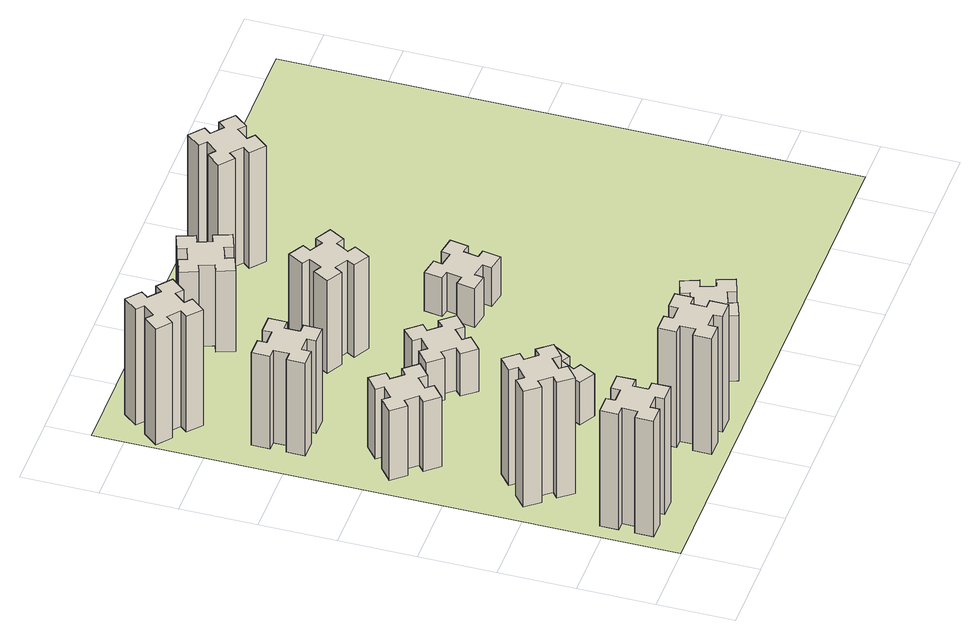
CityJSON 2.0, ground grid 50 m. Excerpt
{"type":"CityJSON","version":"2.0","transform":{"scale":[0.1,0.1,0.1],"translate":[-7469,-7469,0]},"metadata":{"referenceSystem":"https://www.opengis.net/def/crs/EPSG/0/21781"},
"CityObjects":{
"building1":{"type":"Building","attributes":{"class":"1000","function":"1000","usage":"1000","yearOfConstruction":2016,"roofType":"1000","measuredHeight":90,"storeysAboveGround":30,"storeysBelowGround":0},"geometry":[{"type":"Solid","lod":"1","boundaries":[[[[0,1,2,3,4,5,6,7,8,9,10,11,12,13,14,15,16,17,18,19]],[[17,16,20,21]],[[16,15,22,20]],[[15,14,23,22]],[[14,13,24,23]],[[13,12,25,24]],[[12,11,26,25]],[[11,10,27,26]],[[10,9,28,27]],[[9,8,29,28]],[[8,7,30,29]],[[7,6,31,30]],[[6,5,32,31]],[[5,4,33,32]],[[4,3,34,33]],[[3,2,35,34]],[[2,1,36,35]],[[1,0,37,36]],[[0,19,38,37]],[[19,18,39,38]],[[18,17,21,39]],[[24,25,26,27,28,29,30,31,32,33,34,35,36,37,38,39,21,20,22,23]]]]}]},
"building2":{"type":"Building","attributes":{"class":"1000","function":"1000","usage":"1000","yearOfConstruction":2016,"roofType":"1000","measuredHeight":90,"storeysAboveGround":30,"storeysBelowGround":0},"geometry":[{"type":"Solid","lod":"1","boundaries":[[[[40,41,42,43,44,45,46,47,48,49,50,51,52,53,54,55,56,57,58,59]],[[57,56,60,61]],[[56,55,62,60]],[[55,54,63,62]],[[54,53,64,63]],[[53,52,65,64]],[[52,51,66,65]],[[51,50,67,66]],[[50,49,68,67]],[[49,48,69,68]],[[48,47,70,69]],[[47,46,71,70]],[[46,45,72,71]],[[45,44,73,72]],[[44,43,74,73]],[[43,42,75,74]],[[42,41,76,75]],[[41,40,77,76]],[[40,59,78,77]],[[59,58,79,78]],[[58,57,61,79]],[[64,65,66,67,68,69,70,71,72,73,74,75,76,77,78,79,61,60,62,63]]]]}]},
"building3":{"type":"Building","attributes":{"class":"1000","function":"1000","usage":"1000","yearOfConstruction":2016,"roofType":"1000","measuredHeight":54,"storeysAboveGround":30,"storeysBelowGround":0},"geometry":[{"type":"Solid","lod":"1","boundaries":[[[[80,81,82,83,84,85,86,87,88,89,90,91,92,93,94,95,96,97,98,99]],[[97,96,100,101]],[[96,95,102,100]],[[95,94,103,102]],[[94,93,104,103]],[[93,92,105,104]],[[92,91,106,105]],[[91,90,107,106]],[[90,89,108,107]],[[89,88,109,108]],[[88,87,110,109]],[[87,86,111,110]],[[86,85,112,111]],[[85,84,113,112]],[[84,83,114,113]],[[83,82,115,114]],[[82,81,116,115]],[[81,80,117,116]],[[80,99,118,117]],[[99,98,119,118]],[[98,97,101,119]],[[104,105,106,107,108,109,110,111,112,113,114,115,116,117,118,119,101,100,102,103]]]]}]},
"building4":{"type":"Building","attributes":{"class":"1000","function":"1000","usage":"1000","yearOfConstruction":2016,"roofType":"1000","measuredHeight":72,"storeysAboveGround":30,"storeysBelowGround":0},"geometry":[{"type":"Solid","lod":"1","boundaries":[[[[120,121,122,123,124,125,126,127,128,129,130,131,132,133,134,135,136,137,138,139]],[[137,136,140,141]],[[136,135,142,140]],[[135,134,143,142]],[[134,133,144,143]],[[133,132,145,144]],[[132,131,146,145]],[[131,130,147,146]],[[130,129,148,147]],[[129,128,149,148]],[[128,127,150,149]],[[127,126,151,150]],[[126,125,152,151]],[[125,124,153,152]],[[124,123,154,153]],[[123,122,155,154]],[[122,121,156,155]],[[121,120,157,156]],[[120,139,158,157]],[[139,138,159,158]],[[138,137,141,159]],[[144,145,146,147,148,149,150,151,152,153,154,155,156,157,158,159,141,140,142,143]]]]}]},
"building5":{"type":"Building","attributes":{"class":"1000","function":"1000","usage":"1000","yearOfConstruction":2016,"roofType":"1000","measuredHeight":90,"storeysAboveGround":30,"storeysBelowGround":0},"geometry":[{"type":"Solid","lod":"1","boundaries":[[[[160,161,162,163,164,165,166,167,168,169,170,171,172,173,174,175,176,177,178,179]],[[177,176,180,181]],[[176,175,182,180]],[[175,174,183,182]],[[174,173,184,183]],[[173,172,185,184]],[[172,171,186,185]],[[171,170,187,186]],[[170,169,188,187]],[[169,168,189,188]],[[168,167,190,189]],[[167,166,191,190]],[[166,165,192,191]],[[165,164,193,192]],[[164,163,194,193]],[[163,162,195,194]],[[162,161,196,195]],[[161,160,197,196]],[[160,179,198,197]],[[179,178,199,198]],[[178,177,181,199]],[[184,185,186,187,188,189,190,191,192,193,194,195,196,197,198,199,181,180,182,183]]]]}]},
"building6":{"type":"Building","attributes":{"class":"1000","function":"1000","usage":"1000","yearOfConstruction":2016,"roofType":"1000","measuredHeight":90,"storeysAboveGround":30,"storeysBelowGround":0},"geometry":[{"type":"Solid","lod":"1","boundaries":[[[[200,201,202,203,204,205,206,207,208,209,210,211,212,213,214,215,216,217,218,219]],[[217,216,220,221]],[[216,215,222,220]],[[215,214,223,222]],[[214,213,224,223]],[[213,212,225,224]],[[212,211,226,225]],[[211,210,227,226]],[[210,209,228,227]],[[209,208,229,228]],[[208,207,230,229]],[[207,206,231,230]],[[206,205,232,231]],[[205,204,233,232]],[[204,203,234,233]],[[203,202,235,234]],[[202,201,236,235]],[[201,200,237,236]],[[200,219,238,237]],[[219,218,239,238]],[[218,217,221,239]],[[224,225,226,227,228,229,230,231,232,233,234,235,236,237,238,239,221,220,222,223]]]]}]},
"building7":{"type":"Building","attributes":{"class":"1000","function":"1000","usage":"1000","yearOfConstruction":2016,"roofType":"1000","measuredHeight":33,"storeysAboveGround":30,"storeysBelowGround":0},"geometry":[{"type":"Solid","lod":"1","boundaries":[[[[240,241,242,243,244,245,246,247,248,249,250,251,252,253,254,255,256,257,258,259]],[[257,256,260,261]],[[256,255,262,260]],[[255,254,263,262]],[[254,253,264,263]],[[253,252,265,264]],[[252,251,266,265]],[[251,250,267,266]],[[250,249,268,267]],[[249,248,269,268]],[[248,247,270,269]],[[247,246,271,270]],[[246,245,272,271]],[[245,244,273,272]],[[244,243,274,273]],[[243,242,275,274]],[[242,241,276,275]],[[241,240,277,276]],[[240,259,278,277]],[[259,258,279,278]],[[258,257,261,279]],[[264,265,266,267,268,269,270,271,272,273,274,275,276,277,278,279,261,260,262,263]]]]}]},
"building8":{"type":"Building","attributes":{"class":"1000","function":"1000","usage":"1000","yearOfConstruction":2016,"roofType":"1000","measuredHeight":33,"storeysAboveGround":30,"storeysBelowGround":0},"geometry":[{"type":"Solid","lod":"1","boundaries":[[[[280,281,282,283,284,285,286,287,288,289,290,291,292,293,294,295,296,297,298,299]],[[297,296,300,301]],[[296,295,302,300]],[[295,294,303,302]],[[294,293,304,303]],[[293,292,305,304]],[[292,291,306,305]],[[291,290,307,306]],[[290,289,308,307]],[[289,288,309,308]],[[288,287,310,309]],[[287,286,311,310]],[[286,285,312,311]],[[285,284,313,312]],[[284,283,314,313]],[[283,282,315,314]],[[282,281,316,315]],[[281,280,317,316]],[[280,299,318,317]],[[299,298,319,318]],[[298,297,301,319]],[[304,305,306,307,308,309,310,311,312,313,314,315,316,317,318,319,301,300,302,303]]]]}]},
"building9":{"type":"Building","attributes":{"class":"1000","function":"1000","usage":"1000","yearOfConstruction":2016,"roofType":"1000","measuredHeight":51,"storeysAboveGround":30,"storeysBelowGround":0},"geometry":[{"type":"Solid","lod":"1","boundaries":[[[[320,321,322,323,324,325,326,327,328,329,330,331,332,333,334,335,336,337,338,339]],[[337,336,340,341]],[[336,335,342,340]],[[335,334,343,342]],[[334,333,344,343]],[[333,332,345,344]],[[332,331,346,345]],[[331,330,347,346]],[[330,329,348,347]],[[329,328,349,348]],[[328,327,350,349]],[[327,326,351,350]],[[326,325,352,351]],[[325,324,353,352]],[[324,323,354,353]],[[323,322,355,354]],[[322,321,356,355]],[[321,320,357,356]],[[320,339,358,357]],[[339,338,359,358]],[[338,337,341,359]],[[344,345,346,347,348,349,350,351,352,353,354,355,356,357,358,359,341,340,342,343]]]]}]},
"building10":{"type":"Building","attributes":{"class":"1000","function":"1000","usage":"1000","yearOfConstruction":2016,"roofType":"1000","measuredHeight":72,"storeysAboveGround":30,"storeysBelowGround":0},"geometry":[{"type":"Solid","lod":"1","boundaries":[[[[360,361,362,363,364,365,366,367,368,369,370,371,372,373,374,375,376,377,378,379]],[[377,376,380,381]],[[376,375,382,380]],[[375,374,383,382]],[[374,373,384,383]],[[373,372,385,384]],[[372,371,386,385]],[[371,370,387,386]],[[370,369,388,387]],[[369,368,389,388]],[[368,367,390,389]],[[367,366,391,390]],[[366,365,392,391]],[[365,364,393,392]],[[364,363,394,393]],[[363,362,395,394]],[[362,361,396,395]],[[361,360,397,396]],[[360,379,398,397]],[[379,378,399,398]],[[378,377,381,399]],[[384,385,386,387,388,389,390,391,392,393,394,395,396,397,398,399,381,380,382,383]]]]}]},
"building11":{"type":"Building","attributes":{"class":"1000","function":"1000","usage":"1000","yearOfConstruction":2016,"roofType":"1000","measuredHeight":63,"storeysAboveGround":30,"storeysBelowGround":0},"geometry":[{"type":"Solid","lod":"1","boundaries":[[[[400,401,402,403,404,405,406,407,408,409,410,411,412,413,414,415,416,417,418,419]],[[417,416,420,421]],[[416,415,422,420]],[[415,414,423,422]],[[414,413,424,423]],[[413,412,425,424]],[[412,411,426,425]],[[411,410,427,426]],[[410,409,428,427]],[[409,408,429,428]],[[408,407,430,429]],[[407,406,431,430]],[[406,405,432,431]],[[405,404,433,432]],[[404,403,434,433]],[[403,402,435,434]],[[402,401,436,435]],[[401,400,437,436]],[[400,419,438,437]],[[419,418,439,438]],[[418,417,421,439]],[[424,425,426,427,428,429,430,431,432,433,434,435,436,437,438,439,421,420,422,423]]]]}]},
"building12":{"type":"Building","attributes":{"class":"1000","function":"1000","usage":"1000","yearOfConstruction":2016,"roofType":"1000","measuredHeight":30,"storeysAboveGround":30,"storeysBelowGround":0},"geometry":[{"type":"Solid","lod":"1","boundaries":[[[[440,441,442,443,444,445,446,447,448,449,450,451,452,453,454,455,456,457,458,459]],[[457,456,460,461]],[[456,455,462,460]],[[455,454,463,462]],[[454,453,464,463]],[[453,452,465,464]],[[452,451,466,465]],[[451,450,467,466]],[[450,449,468,467]],[[449,448,469,468]],[[448,447,470,469]],[[447,446,471,470]],[[446,445,472,471]],[[445,444,473,472]],[[444,443,474,473]],[[443,442,475,474]],[[442,441,476,475]],[[441,440,477,476]],[[440,459,478,477]],[[459,458,479,478]],[[458,457,461,479]],[[464,465,466,467,468,469,470,471,472,473,474,475,476,477,478,479,461,460,462,463]]]]}]},
"building13":{"type":"Building","attributes":{"class":"1000","function":"1000","usage":"1000","yearOfConstruction":2016,"roofType":"1000","measuredHeight":90,"storeysAboveGround":30,"storeysBelowGround":0},"geometry":[{"type":"Solid","lod":"1","boundaries":[[[[480,481,482,483,484,485,486,487,488,489,490,491,492,493,494,495,496,497,498,499]],[[497,496,500,501]],[[496,495,502,500]],[[495,494,503,502]],[[494,493,504,503]],[[493,492,505,504]],[[492,491,506,505]],[[491,490,507,506]],[[490,489,508,507]],[[489,488,509,508]],[[488,487,510,509]],[[487,486,511,510]],[[486,485,512,511]],[[485,484,513,512]],[[484,483,514,513]],[[483,482,515,514]],[[482,481,516,515]],[[481,480,517,516]],[[480,499,518,517]],[[499,498,519,518]],[[498,497,501,519]],[[504,505,506,507,508,509,510,511,512,513,514,515,516,517,518,519,501,500,502,503]]]]}]},
"landuse1":{"type":"LandUse","attributes":{"name":"plot1","function":"1010"},"geometry":[{"type":"MultiSurface","lod":"1","boundaries":[[[520,521,522,523]]]}]}
},
"vertices":[
[165,425,0],[165,325,0],[105,325,0],[105,205,0],[225,205,0],[225,265,0],[325,265,0],[325,205,0],[445,205,0],[445,325,0],[385,325,0],[385,425,0],[445,425,0],[445,545,0],[325,545,0],[325,485,0],[225,485,0],[225,545,0],[105,545,0],[105,425,0],[225,485,900],[225,545,900],[325,485,900],[325,545,900],[445,545,900],[445,425,900],[385,425,900],[385,325,900],[445,325,900],[445,205,900],[325,205,900],[325,265,900],[225,265,900],[225,205,900],[105,205,900],[105,325,900],[165,325,900],[165,425,900],[105,425,900],[105,545,900],
[492,1048,0],[427,1124,0],[473,1163,0],[396,1255,0],[304,1178,0],[343,1132,0],[266,1067,0],[228,1113,0],[136,1036,0],[213,944,0],[259,983,0],[323,906,0],[277,868,0],[354,776,0],[446,853,0],[408,899,0],[484,963,0],[523,917,0],[615,994,0],[538,1086,0],[484,963,900],[523,917,900],[408,899,900],[446,853,900],[354,776,900],[277,868,900],[323,906,900],[259,983,900],[213,944,900],[136,1036,900],[228,1113,900],[266,1067,900],[343,1132,900],[304,1178,900],[396,1255,900],[473,1163,900],[427,1124,900],[492,1048,900],[538,1086,900],[615,994,900],
[492,1888,0],[427,1964,0],[473,2003,0],[396,2095,0],[304,2018,0],[343,1972,0],[266,1907,0],[228,1953,0],[136,1876,0],[213,1784,0],[259,1823,0],[323,1746,0],[277,1708,0],[354,1616,0],[446,1693,0],[408,1739,0],[484,1803,0],[523,1757,0],[615,1834,0],[538,1926,0],[484,1803,540],[523,1757,540],[408,1739,540],[446,1693,540],[354,1616,540],[277,1708,540],[323,1746,540],[259,1823,540],[213,1784,540],[136,1876,540],[228,1953,540],[266,1907,540],[343,1972,540],[304,2018,540],[396,2095,540],[473,2003,540],[427,1964,540],[492,1888,540],[538,1926,540],[615,1834,540],
[485,2545,0],[485,2645,0],[545,2645,0],[545,2765,0],[425,2765,0],[425,2705,0],[325,2705,0],[325,2765,0],[205,2765,0],[205,2645,0],[265,2645,0],[265,2545,0],[205,2545,0],[205,2425,0],[325,2425,0],[325,2485,0],[425,2485,0],[425,2425,0],[545,2425,0],[545,2545,0],[425,2485,720],[425,2425,720],[325,2485,720],[325,2425,720],[205,2425,720],[205,2545,720],[265,2545,720],[265,2645,720],[205,2645,720],[205,2765,720],[325,2765,720],[325,2705,720],[425,2705,720],[425,2765,720],[545,2765,720],[545,2645,720],[485,2645,720],[485,2545,720],[545,2545,720],[545,2425,720],
[1225,225,0],[1225,325,0],[1285,325,0],[1285,445,0],[1165,445,0],[1165,385,0],[1065,385,0],[1065,445,0],[945,445,0],[945,325,0],[1005,325,0],[1005,225,0],[945,225,0],[945,105,0],[1065,105,0],[1065,165,0],[1165,165,0],[1165,105,0],[1285,105,0],[1285,225,0],[1165,165,900],[1165,105,900],[1065,165,900],[1065,105,900],[945,105,900],[945,225,900],[1005,225,900],[1005,325,900],[945,325,900],[945,445,900],[1065,445,900],[1065,385,900],[1165,385,900],[1165,445,900],[1285,445,900],[1285,325,900],[1225,325,900],[1225,225,900],[1285,225,900],[1285,105,900],
[384,3387,0],[308,3452,0],[346,3498,0],[254,3575,0],[177,3483,0],[223,3444,0],[159,3368,0],[113,3406,0],[36,3314,0],[128,3237,0],[166,3283,0],[243,3219,0],[204,3173,0],[296,3096,0],[373,3188,0],[327,3226,0],[392,3303,0],[438,3264,0],[515,3356,0],[423,3433,0],[392,3303,900],[438,3264,900],[327,3226,900],[373,3188,900],[296,3096,900],[204,3173,900],[243,3219,900],[166,3283,900],[128,3237,900],[36,3314,900],[113,3406,900],[159,3368,900],[223,3444,900],[177,3483,900],[254,3575,900],[346,3498,900],[308,3452,900],[384,3387,900],[423,3433,900],[515,3356,900],
[1086,1017,0],[1136,1104,0],[1188,1074,0],[1248,1178,0],[1144,1238,0],[1114,1186,0],[1027,1236,0],[1057,1288,0],[953,1348,0],[893,1244,0],[945,1214,0],[895,1127,0],[843,1157,0],[783,1053,0],[887,993,0],[917,1045,0],[1004,995,0],[974,943,0],[1078,883,0],[1138,987,0],[1004,995,330],[974,943,330],[917,1045,330],[887,993,330],[783,1053,330],[843,1157,330],[895,1127,330],[945,1214,330],[893,1244,330],[953,1348,330],[1057,1288,330],[1027,1236,330],[1114,1186,330],[1144,1238,330],[1248,1178,330],[1188,1074,330],[1136,1104,330],[1086,1017,330],[1138,987,330],[1078,883,330],
[1083,1972,0],[1006,1907,0],[968,1953,0],[876,1876,0],[953,1784,0],[999,1823,0],[1063,1746,0],[1017,1708,0],[1094,1616,0],[1186,1693,0],[1148,1739,0],[1224,1803,0],[1263,1757,0],[1355,1834,0],[1278,1926,0],[1232,1888,0],[1167,1964,0],[1213,2003,0],[1136,2095,0],[1044,2018,0],[1167,1964,330],[1213,2003,330],[1232,1888,330],[1278,1926,330],[1355,1834,330],[1263,1757,330],[1224,1803,330],[1148,1739,330],[1186,1693,330],[1094,1616,330],[1017,1708,330],[1063,1746,330],[999,1823,330],[953,1784,330],[876,1876,330],[968,1953,330],[1006,1907,330],[1083,1972,330],[1044,2018,330],[1136,2095,330],
[1765,496,0],[1671,462,0],[1650,518,0],[1537,477,0],[1579,364,0],[1635,385,0],[1669,291,0],[1613,270,0],[1654,157,0],[1767,199,0],[1746,255,0],[1840,289,0],[1860,233,0],[1973,274,0],[1932,387,0],[1876,366,0],[1842,460,0],[1898,480,0],[1857,593,0],[1744,552,0],[1842,460,510],[1898,480,510],[1876,366,510],[1932,387,510],[1973,274,510],[1860,233,510],[1840,289,510],[1746,255,510],[1767,199,510],[1654,157,510],[1613,270,510],[1669,291,510],[1635,385,510],[1579,364,510],[1537,477,510],[1650,518,510],[1671,462,510],[1765,496,510],[1744,552,510],[1857,593,510],
[1314,2666,0],[1227,2716,0],[1257,2768,0],[1153,2828,0],[1093,2724,0],[1145,2694,0],[1095,2607,0],[1043,2637,0],[983,2533,0],[1087,2473,0],[1117,2525,0],[1204,2475,0],[1174,2423,0],[1278,2363,0],[1338,2467,0],[1286,2497,0],[1336,2584,0],[1388,2554,0],[1448,2658,0],[1344,2718,0],[1336,2584,720],[1388,2554,720],[1286,2497,720],[1338,2467,720],[1278,2363,720],[1174,2423,720],[1204,2475,720],[1117,2525,720],[1087,2473,720],[983,2533,720],[1043,2637,720],[1095,2607,720],[1145,2694,720],[1093,2724,720],[1153,2828,720],[1257,2768,720],[1227,2716,720],[1314,2666,720],[1344,2718,720],[1448,2658,720],
[1125,3456,0],[1031,3422,0],[1010,3478,0],[897,3437,0],[939,3324,0],[995,3345,0],[1029,3251,0],[973,3230,0],[1014,3117,0],[1127,3159,0],[1106,3215,0],[1200,3249,0],[1220,3193,0],[1333,3234,0],[1292,3347,0],[1236,3326,0],[1202,3420,0],[1258,3440,0],[1217,3553,0],[1104,3512,0],[1202,3420,630],[1258,3440,630],[1236,3326,630],[1292,3347,630],[1333,3234,630],[1220,3193,630],[1200,3249,630],[1106,3215,630],[1127,3159,630],[1014,3117,630],[973,3230,630],[1029,3251,630],[995,3345,630],[939,3324,630],[897,3437,630],[1010,3478,630],[1031,3422,630],[1125,3456,630],[1104,3512,630],[1217,3553,630],
[1924,2055,0],[1825,2072,0],[1836,2131,0],[1717,2152,0],[1697,2034,0],[1756,2024,0],[1738,1925,0],[1679,1936,0],[1658,1817,0],[1777,1797,0],[1787,1856,0],[1885,1838,0],[1875,1779,0],[1993,1758,0],[2014,1877,0],[1955,1887,0],[1972,1985,0],[2031,1975,0],[2052,2093,0],[1934,2114,0],[1972,1985,300],[2031,1975,300],[1955,1887,300],[2014,1877,300],[1993,1758,300],[1875,1779,300],[1885,1838,300],[1787,1856,300],[1777,1797,300],[1658,1817,300],[1679,1936,300],[1738,1925,300],[1756,2024,300],[1697,2034,300],[1717,2152,300],[1836,2131,300],[1825,2072,300],[1924,2055,300],[1934,2114,300],[2052,2093,300],
[1746,3383,0],[1823,3319,0],[1784,3273,0],[1876,3196,0],[1953,3288,0],[1907,3326,0],[1972,3403,0],[2018,3364,0],[2095,3456,0],[2003,3533,0],[1964,3487,0],[1888,3552,0],[1926,3598,0],[1834,3675,0],[1757,3583,0],[1803,3544,0],[1739,3468,0],[1693,3506,0],[1616,3414,0],[1708,3337,0],[1739,3468,900],[1693,3506,900],[1803,3544,900],[1757,3583,900],[1834,3675,900],[1926,3598,900],[1888,3552,900],[1964,3487,900],[2003,3533,900],[2095,3456,900],[2018,3364,900],[1972,3403,900],[1907,3326,900],[1953,3288,900],[1876,3196,900],[1784,3273,900],[1823,3319,900],[1746,3383,900],[1708,3337,900],[1616,3414,900],
[5,3705,0],[3705,3705,0],[3705,5,0],[5,5,0]
]}
